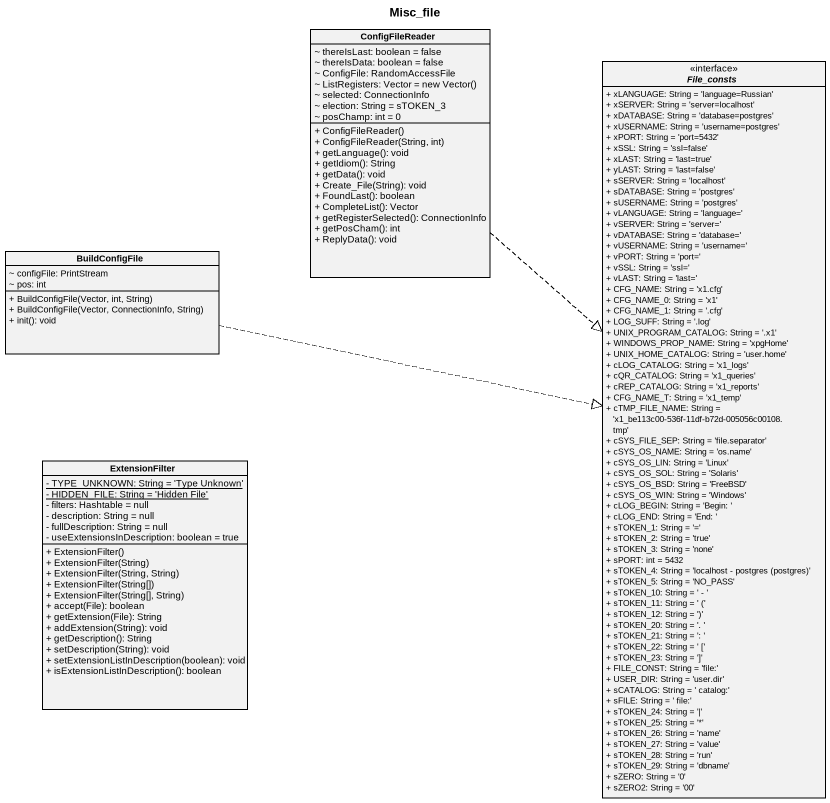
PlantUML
@startuml
title Misc_file
hide circle
hide empty members
skinparam classAttributeIconSize 0
class ConfigFileReader {
  ~ thereIsLast: boolean = false
  ~ thereIsData: boolean = false
  ~ ConfigFile: RandomAccessFile
  {field} ~ ListRegisters: Vector = new Vector()
  ~ selected: ConnectionInfo
  ~ election: String = sTOKEN_3
  ~ posChamp: int = 0
  + ConfigFileReader()
  + ConfigFileReader(String, int)
  + getLanguage(): void
  + getIdiom(): String
  + getData(): void
  + Create_File(String): void
  + FoundLast(): boolean
  + CompleteList(): Vector
  + getRegisterSelected(): ConnectionInfo
  + getPosCham(): int
  + ReplyData(): void
}
interface File_consts <<interface>> {
  + xLANGUAGE: String = 'language=Russian'
  + xSERVER: String = 'server=localhost'
  + xDATABASE: String = 'database=postgres'
  + xUSERNAME: String = 'username=postgres'
  + xPORT: String = 'port=5432'
  + xSSL: String = 'ssl=false'
  + xLAST: String = 'last=true'
  + yLAST: String = 'last=false'
  + sSERVER: String = 'localhost'
  + sDATABASE: String = 'postgres'
  + sUSERNAME: String = 'postgres'
  + vLANGUAGE: String = 'language='
  + vSERVER: String = 'server='
  + vDATABASE: String = 'database='
  + vUSERNAME: String = 'username='
  + vPORT: String = 'port='
  + vSSL: String = 'ssl='
  + vLAST: String = 'last='
  + CFG_NAME: String = 'x1.cfg'
  + CFG_NAME_0: String = 'x1'
  + CFG_NAME_1: String = '.cfg'
  + LOG_SUFF: String = '.log'
  + UNIX_PROGRAM_CATALOG: String = '.x1'
  + WINDOWS_PROP_NAME: String = 'xpgHome'
  + UNIX_HOME_CATALOG: String = 'user.home'
  + cLOG_CATALOG: String = 'x1_logs'
  + cQR_CATALOG: String = 'x1_queries'
  + cREP_CATALOG: String = 'x1_reports'
  + CFG_NAME_T: String = 'x1_temp'
  + cTMP_FILE_NAME: String = 'x1_be113c00-536f-11df-b72d-005056c00108.tmp'
  + cSYS_FILE_SEP: String = 'file.separator'
  + cSYS_OS_NAME: String = 'os.name'
  + cSYS_OS_LIN: String = 'Linux'
  + cSYS_OS_SOL: String = 'Solaris'
  + cSYS_OS_BSD: String = 'FreeBSD'
  + cSYS_OS_WIN: String = 'Windows'
  + cLOG_BEGIN: String = 'Begin: '
  + cLOG_END: String = 'End: '
  + sTOKEN_1: String = '='
  + sTOKEN_2: String = 'true'
  + sTOKEN_3: String = 'none'
  + sPORT: int = 5432
  {field} + sTOKEN_4: String = 'localhost - postgres (postgres)'
  + sTOKEN_5: String = 'NO_PASS'
  + sTOKEN_10: String = ' - '
  {field} + sTOKEN_11: String = ' ('
  + sTOKEN_12: String = ')'
  + sTOKEN_20: String = '. '
  + sTOKEN_21: String = ': '
  + sTOKEN_22: String = ' ['
  + sTOKEN_23: String = ']'
  + FILE_CONST: String = 'file:'
  + USER_DIR: String = 'user.dir'
  + sCATALOG: String = ' catalog:'
  + sFILE: String = ' file:'
  + sTOKEN_24: String = '|'
  + sTOKEN_25: String = '*'
  + sTOKEN_26: String = 'name'
  + sTOKEN_27: String = 'value'
  + sTOKEN_28: String = 'run'
  + sTOKEN_29: String = 'dbname'
  + sZERO: String = '0'
  + sZERO2: String = '00'
}
class BuildConfigFile {
  ~ configFile: PrintStream
  ~ pos: int
  + BuildConfigFile(Vector, int, String)
  + BuildConfigFile(Vector, ConnectionInfo, String)
  + init(): void
}
class ExtensionFilter {
  {static} - TYPE_UNKNOWN: String = 'Type Unknown'
  {static} - HIDDEN_FILE: String = 'Hidden File'
  - filters: Hashtable = null
  - description: String = null
  - fullDescription: String = null
  - useExtensionsInDescription: boolean = true
  + ExtensionFilter()
  + ExtensionFilter(String)
  + ExtensionFilter(String, String)
  + ExtensionFilter(String[])
  + ExtensionFilter(String[], String)
  + accept(File): boolean
  + getExtension(File): String
  + addExtension(String): void
  + getDescription(): String
  + setDescription(String): void
  + setExtensionListInDescription(boolean): void
  + isExtensionListInDescription(): boolean
}
ConfigFileReader ..|> File_consts
BuildConfigFile .right.|> File_consts
@enduml
